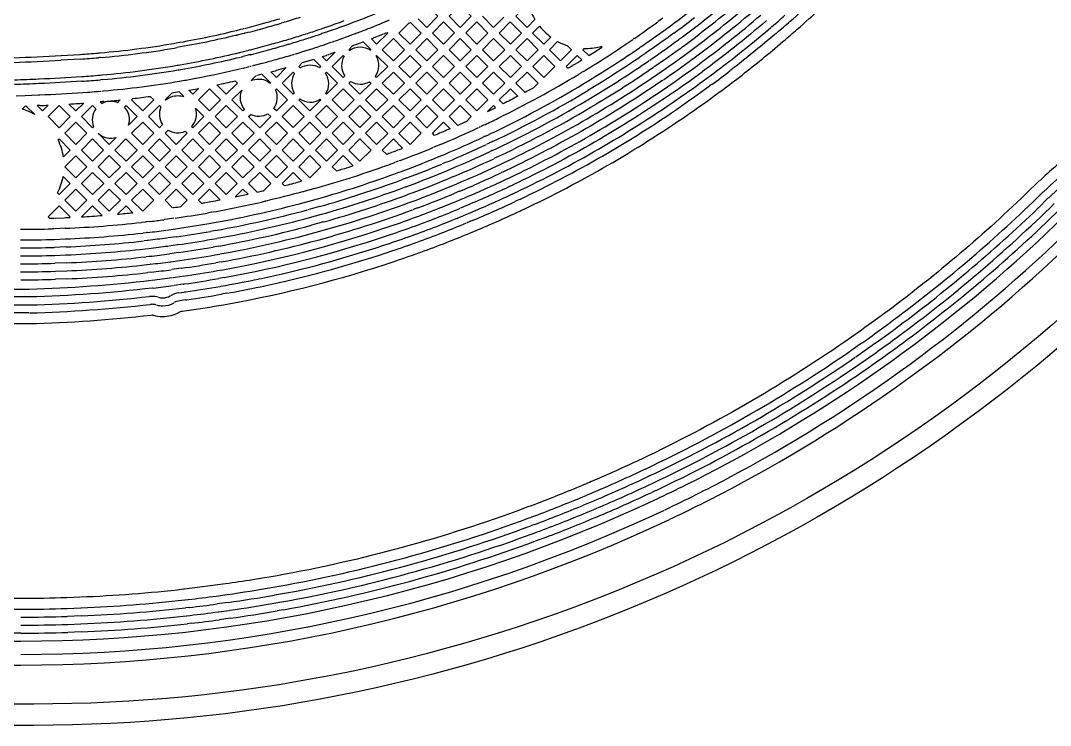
# Model space of a CAD drawing. Extents: x 1548 to 1929, y -174 to 95.
# Drawn here: x 1756.07 to 1765.92, y 36.25 to 42.99 of the extents above; entities that cross this region are included whole.
import ezdxf

# ---------------------------------------------------------------- set-up
doc = ezdxf.new("R2010")
doc.units = 0
doc.layers.add('gbr-dxf_layer0', color=7, linetype='Continuous')
doc.layers.add('gbr-outline-dxf_layer1', color=2, linetype='Continuous')

msp = doc.modelspace()

# ---------------------------------------------------------------- linework, layer by layer
at = {"layer": 'gbr-dxf_layer0'}
for p, q in [((1759.5337, 42.9668), (1759.5785, 42.9857)), ((1759.5805, 42.9866), (1759.6001, 42.9947)), ((1762.2146, 43.0113), (1762.1696, 42.9785)), ((1758.1353, 42.8943), (1758.1771, 42.905)), ((1758.1874, 42.8612), (1758.1456, 42.8505)), ((1758.1781, 42.9053), (1758.1985, 42.9104)), ((1758.9385, 42.9063), (1758.9917, 42.9253)), ((1759.2217, 42.8448), (1759.3015, 42.8749)), ((1758.9888, 42.7619), (1759.0424, 42.781)), ((1759.1363, 42.814), (1759.2033, 42.8381)), ((1759.204, 42.8383), (1759.2117, 42.8412)), ((1759.2133, 42.8418), (1759.2213, 42.8446)), ((1759.3392, 42.7805), (1759.2564, 42.7493)), ((1761.9337, 42.8125), (1761.9325, 42.8115)), ((1756.4615, 42.6539), (1756.639, 42.665)), ((1756.8141, 42.6784), (1756.8221, 42.6791)), ((1756.8237, 42.6792), (1756.8298, 42.6798)), ((1758.1892, 42.6894), (1758.2295, 42.6996)), ((1758.2303, 42.6998), (1758.2454, 42.7036)), ((1758.706, 42.6718), (1758.7144, 42.6744)), ((1758.7163, 42.675), (1758.791, 42.6981)), ((1758.792, 42.6984), (1758.8437, 42.7146)), ((1759.0753, 42.6848), (1759.0217, 42.6657)), ((1756.6435, 42.6202), (1756.4606, 42.6088)), ((1756.8244, 42.6341), (1756.8167, 42.6335)), ((1756.8363, 42.6353), (1756.8269, 42.6343)), ((1758.2396, 42.6557), (1758.1994, 42.6455)), ((1758.8727, 42.6172), (1758.8211, 42.6011)), ((1761.3547, 42.561), (1761.3789, 42.5752)), ((1761.3798, 42.5758), (1761.4007, 42.5884)), ((1756.8338, 42.4673), (1756.8494, 42.4688)), ((1758.2283, 42.5414), (1758.2589, 42.5491)), ((1758.2722, 42.5526), (1758.2778, 42.5538)), ((1758.3277, 42.4614), (1758.3232, 42.4602)), ((1761.429, 42.4868), (1761.4071, 42.474)), ((1761.454, 42.5019), (1761.4309, 42.4879)), ((1756.8553, 42.4242), (1756.8365, 42.4224)), ((1758.3219, 42.4599), (1758.2764, 42.4143)), ((1761.46, 42.3864), (1761.507, 42.4149)), ((1756.0287, 42.2693), (1756.1136, 42.2726)), ((1756.115, 42.2726), (1756.2412, 42.2778)), ((1756.6671, 42.301), (1756.7098, 42.3037)), ((1756.8021, 42.3113), (1756.8402, 42.3146)), ((1756.8483, 42.3152), (1756.8615, 42.3163)), ((1757.7734, 42.3389), (1757.7642, 42.3372)), ((1758.0925, 42.2304), (1758.1867, 42.3246)), ((1761.5458, 42.3493), (1761.4988, 42.3208)), ((1761.5388, 42.2558), (1761.5852, 42.2839)), ((1756.1148, 42.1709), (1756.0871, 42.1432)), ((1756.2479, 42.1763), (1756.2292, 42.1756)), ((1756.254, 42.1764), (1756.2486, 42.1764)), ((1756.8475, 42.2133), (1756.8321, 42.2119)), ((1756.8687, 42.215), (1756.8555, 42.2139)), ((1761.6257, 42.2194), (1761.5775, 42.1902)), ((1760.4921, 41.9846), (1760.4773, 41.9774)), ((1760.5066, 41.9915), (1760.4926, 41.9848)), ((1760.5176, 41.8836), (1760.5539, 41.9009)), ((1760.045, 41.7864), (1760.0234, 41.7775)), ((1760.0579, 41.7917), (1760.0457, 41.7867)), ((1760.0853, 41.803), (1760.0594, 41.7923)), ((1760.5857, 41.8317), (1760.5517, 41.8155)), ((1759.6232, 41.7301), (1759.6441, 41.7373)), ((1759.6461, 41.7382), (1759.6521, 41.7406)), ((1759.6547, 41.7416), (1759.6663, 41.7457)), ((1760.0743, 41.6882), (1760.1249, 41.7091)), ((1760.582, 41.7455), (1760.6192, 41.7628)), ((1760.6505, 41.6934), (1760.6133, 41.676)), ((1759.7018, 41.6505), (1759.6902, 41.6464)), ((1760.153, 41.6383), (1760.1025, 41.6174)), ((1760.646, 41.6072), (1760.6839, 41.6245)), ((1759.6923, 41.5385), (1759.7143, 41.5463)), ((1759.7147, 41.5464), (1759.7367, 41.5546)), ((1759.7648, 41.4837), (1759.7402, 41.4746)), ((1760.1329, 41.5472), (1760.1837, 41.5684)), ((1760.212, 41.4976), (1760.1612, 41.4764)), ((1760.7147, 41.5548), (1760.6768, 41.5374)), ((1758.7427, 41.4497), (1758.7547, 41.4529)), ((1758.8821, 41.3824), (1758.7838, 41.3555)), ((1759.7386, 41.474), (1759.7165, 41.4663)), ((1759.7445, 41.3952), (1759.7637, 41.4021)), ((1759.7654, 41.4027), (1759.7916, 41.4121)), ((1760.1915, 41.4062), (1760.2429, 41.4276)), ((1760.7791, 41.4163), (1760.7432, 41.4)), ((1758.3846, 41.3598), (1758.3935, 41.3618)), ((1758.7955, 41.253), (1758.91, 41.2843)), ((1759.7912, 41.331), (1759.7693, 41.3231)), ((1759.8163, 41.34), (1759.7929, 41.3316)), ((1760.2713, 41.3569), (1760.2199, 41.3355)), ((1760.2501, 41.2652), (1760.3021, 41.2869)), ((1760.7808, 41.3331), (1760.8103, 41.3465)), ((1757.4531, 41.2714), (1757.5253, 41.1992)), ((1757.5299, 41.1999), (1757.5327, 41.2003)), ((1757.8385, 41.2484), (1757.8772, 41.2555)), ((1757.8778, 41.2557), (1757.8876, 41.2576)), ((1758.4171, 41.2629), (1758.4082, 41.2609)), ((1758.929, 41.2104), (1758.8174, 41.18)), ((1759.7971, 41.2519), (1759.8154, 41.2585)), ((1759.8171, 41.2592), (1759.8443, 41.2691)), ((1759.843, 41.1875), (1759.8219, 41.1798)), ((1759.8693, 41.1971), (1759.8448, 41.1882)), ((1760.3305, 41.2163), (1760.2786, 41.1945)), ((1756.377, 41.0997), (1756.3839, 41.0998)), ((1756.3854, 41.0999), (1756.3912, 41.1001)), ((1757.5164, 41.0953), (1757.453, 41.0863)), ((1757.5377, 41.0983), (1757.5214, 41.096)), ((1757.5447, 41.0993), (1757.5423, 41.099)), ((1757.8969, 41.1559), (1757.8582, 41.1488)), ((1757.9067, 41.1578), (1757.8991, 41.1563)), ((1758.8364, 41.106), (1758.9511, 41.1374)), ((1760.3079, 41.1239), (1760.3612, 41.1462)), ((1756.3877, 40.9983), (1756.3765, 40.998)), ((1756.3963, 40.9986), (1756.3904, 40.9984)), ((1756.4961, 41.0026), (1756.4018, 40.9988)), ((1757.2618, 41.0626), (1757.231, 41.0588)), ((1757.3093, 41.068), (1757.2787, 41.0644)), ((1757.4657, 40.9853), (1757.5523, 40.9974)), ((1757.8755, 41.0482), (1757.9225, 41.0568)), ((1758.9701, 41.0636), (1758.8554, 41.0322)), ((1760.3898, 41.0756), (1760.3389, 41.0543)), ((1756.3938, 40.8964), (1756.4981, 40.9006)), ((1757.2438, 40.9578), (1757.2738, 40.9614)), ((1757.2817, 40.8856), (1757.2518, 40.882)), ((1757.5616, 40.9218), (1757.4784, 40.9101)), ((1757.935, 40.9817), (1757.888, 40.973)), ((1757.9022, 40.898), (1757.9477, 40.9063)), ((1756.5034, 40.8245), (1756.3955, 40.8202)), ((1757.2629, 40.8064), (1757.2923, 40.8101)), ((1757.488, 40.8343), (1757.5736, 40.8463)), ((1757.9634, 40.8317), (1757.9146, 40.8228)), ((1756.3991, 40.744), (1756.5042, 40.7482)), ((1757.3002, 40.7342), (1757.2709, 40.7306)), ((1757.5829, 40.7706), (1757.4973, 40.7586)), ((1757.5087, 40.6831), (1757.593, 40.6951)), ((1757.929, 40.748), (1757.977, 40.7567)), ((1756.5095, 40.6721), (1756.4008, 40.6678)), ((1756.4045, 40.5917), (1756.5126, 40.5959)), ((1757.2808, 40.655), (1757.307, 40.6581)), ((1757.6058, 40.6199), (1757.5182, 40.6075)), ((1757.9893, 40.6814), (1757.9413, 40.6728)), ((1757.9557, 40.5979), (1758.0043, 40.6066)), ((1756.5143, 40.5197), (1756.4062, 40.5155)), ((1757.3182, 40.5827), (1757.2885, 40.5792)), ((1757.5297, 40.532), (1757.617, 40.5443)), ((1758.0164, 40.5313), (1757.9679, 40.5226)), ((1750.5935, 40.4222), (1756.1517, 40.4222)), ((1757.6264, 40.4686), (1757.539, 40.4564)), ((1757.5856, 40.3857), (1757.6351, 40.3928)), ((1757.9822, 40.4478), (1758.0312, 40.4564)), ((1756.1503, 40.346), (1750.5921, 40.346)), ((1757.648, 40.3177), (1757.5952, 40.3101)), ((1758.0432, 40.3812), (1757.9942, 40.3725)), ((1750.5935, 40.2698), (1756.1517, 40.2698)), ((1756.1502, 40.1936), (1750.5921, 40.1936)), ((1762.031, 38.6935), (1762.0535, 38.7038)), ((1762.0843, 38.6341), (1762.0618, 38.6238)), ((1762.0792, 38.5474), (1762.1184, 38.5655)), ((1761.4275, 38.4265), (1761.4893, 38.4522)), ((1762.1495, 38.4959), (1762.1102, 38.4778)), ((1762.176, 38.424), (1762.1831, 38.4273)), ((1761.52, 38.3824), (1761.4558, 38.3558)), ((1760.9276, 38.2307), (1760.9601, 38.2422)), ((1761.486, 38.2853), (1761.5479, 38.3112)), ((1761.5788, 38.2415), (1761.5143, 38.2146)), ((1760.9846, 38.1701), (1760.9521, 38.1585)), ((1760.9672, 38.0825), (1761.0129, 38.0991)), ((1761.0379, 38.0271), (1760.9922, 38.0105)), ((1758.4875, 37.5709), (1758.5415, 37.5805)), ((1756.6418, 37.4745), (1756.6408, 37.4748)), ((1757.6463, 37.4497), (1757.6736, 37.4527)), ((1757.9429, 37.4866), (1758.046, 37.5011)), ((1758.5568, 37.5058), (1758.4997, 37.4957)), ((1750.5501, 37.3607), (1756.0724, 37.3607)), ((1756.5155, 37.3679), (1756.6481, 37.373)), ((1757.6841, 37.3772), (1757.6521, 37.3737)), ((1758.0553, 37.4255), (1757.9523, 37.4109)), ((1757.9636, 37.3354), (1758.0675, 37.3497)), ((1758.5138, 37.4206), (1758.5682, 37.4301)), ((1758.5834, 37.3555), (1758.5258, 37.3453)), ((1756.6496, 37.2968), (1756.5207, 37.2918)), ((1757.66, 37.2976), (1757.6909, 37.3011)), ((1758.0766, 37.2741), (1757.9727, 37.2598)), ((1756.5222, 37.2153), (1756.6476, 37.22)), ((1756.6491, 37.1438), (1756.5237, 37.1391)), ((1757.7014, 37.2256), (1757.6671, 37.2218)), ((1756.0724, 37.1316), (1750.4851, 37.1316)), ((1750.4879, 37.0554), (1756.0727, 37.0554))]:
    msp.add_line(p, q, dxfattribs=at)
at = {"layer": 'gbr-dxf_layer0', "linetype": 'Continuous'}
for points in [[(1790.415, 50.9295, -0.006517), (1790.415, 50.9253), (1790.415, 44.3051, -0.014829), (1790.4153, 44.2947, -0.014825), (1790.415, 44.2844), (1790.415, 42.2662, -0.414217), (1789.6184, 41.4697), (1768.5019, 41.4697, 0.196007), (1766.6119, 40.6991, -0.196002), (1756.1971, 36.4532), (1750.6967, 36.4532, -0.196002), (1740.282, 40.6991, 0.196006), (1738.392, 41.4697), (1709.0258, 41.4697)], [(1763.3123, 42.7436), (1763.3638, 42.7873, 0.007181), (1763.3732, 42.7954, 0.003762), (1763.5009, 42.9054, 0.013202), (1763.9358, 43.3095, -0.019188), (1764.2972, 43.6364, -0.017376), (1764.645, 43.9082, -0.028643), (1765.2558, 44.3006, -0.025765), (1765.8415, 44.5922)], [(1759.8757, 43.0047), (1759.9567, 42.9237), (1760.0629, 43.0299), (1760.0204, 43.0724, -0.001278), (1759.9801, 43.0534)], [(1758.7451, 43.019, -0.004564), (1758.5931, 42.972, -0.056189), (1758.5885, 42.97, -0.004968), (1758.5636, 42.9631)], [(1759.4107, 42.9173, 0.002787), (1759.5038, 42.9543, -0.030504), (1759.5094, 42.9568)], [(1759.5152, 42.9592, -0.043858), (1759.5233, 42.9626, 0.002841), (1759.5329, 42.9665)], [(1763.2077, 42.9884, -0.011017), (1763.2014, 42.9832, -0.017723), (1762.5913, 42.499)], [(1758.2187, 42.8685, -0.004125), (1758.2085, 42.8665), (1758.1881, 42.8614)], [(1758.6498, 42.8145, -0.038777), (1758.6531, 42.8156, 0.004231), (1758.7966, 42.8602)], [(1759.006, 42.8826), (1758.9533, 42.8638, -0.060985), (1758.948, 42.8623)], [(1762.3202, 42.8677, -0.007966), (1762.0463, 42.6741, 0.014724), (1762.0411, 42.6701)], [(1763.3065, 42.8724, -0.00794), (1763.2984, 42.8656, -0.012639), (1762.861, 42.5109)], [(1758.1452, 42.8504, -0.003809), (1758.136, 42.8479, -0.068854), (1758.13, 42.8467, -0.016463), (1757.5662, 42.73)], [(1758.8446, 42.7148, 0.004254), (1758.9737, 42.757, -0.032257), (1758.9798, 42.7591, 0.017147), (1758.9882, 42.7617)], [(1758.2666, 42.6621, -0.003404), (1758.2556, 42.6597), (1758.2405, 42.6559)], [(1759.2114, 42.71), (1759.2177, 42.7037, -0.154617), (1759.3201, 42.7362, -0.14904), (1759.4192, 42.7059)], [(1761.6314, 42.7399, -0.066884), (1761.4811, 42.7197, -0.009735), (1761.4592, 42.7201), (1761.4492, 42.7101)], [(1761.4492, 42.7101), (1761.506, 42.6533, 0.003759), (1761.6356, 42.7356)], [(1762.0375, 42.6674, -0.023403), (1762.0347, 42.6653, -0.013802), (1761.5466, 42.3497)], [(1761.9933, 42.7296, -0.022082), (1761.9959, 42.7315, -0.010991), (1762.0024, 42.7364)], [(1762.7422, 42.2939, 0.005043), (1762.923, 42.43, 0.011119), (1763.3123, 42.7436)], [(1758.3046, 42.5604, -0.018186), (1758.308, 42.5613), (1758.3805, 42.5802)], [(1758.7319, 42.5501), (1758.7457, 42.5363, -0.142879), (1758.8413, 42.5642, -0.135679), (1758.9326, 42.539), (1758.9437, 42.5501), (1758.8757, 42.6181)], [(1760.7488, 41.4863, 0.039983), (1762.259, 42.3564, -0.047598), (1762.2646, 42.3609, 0.007911), (1762.5462, 42.5604)], [(1761.2893, 42.5502), (1761.3071, 42.5325, 0.001368), (1761.3536, 42.5603)], [(1761.5863, 42.2846, 0.013845), (1762.0795, 42.6035, -0.005437), (1762.0856, 42.6079)], [(1758.4646, 42.4977, 0.001692), (1758.5229, 42.5138, 0.002762), (1758.6127, 42.5387)], [(1760.6843, 41.6247, 0.039855), (1762.1688, 42.4797, -0.008237), (1762.1742, 42.4837)], [(1789.2468, 42.4321), (1788.909, 42.4321), (1788.909, 42.3867), (1787.7676, 42.3867), (1787.7676, 42.4518, 0.067805), (1787.6596, 42.4689), (1786.833, 42.4692, 0.07443), (1786.7673, 42.4791), (1768.3774, 42.4791, 0.151399), (1766.2781, 41.8283, 0.006103), (1766.2044, 41.7763, 0.033677), (1765.8232, 41.4608)], [(1756.6568, 42.4086, -0.005385), (1756.2502, 42.3859, -0.05969), (1756.2449, 42.3858, -0.003093), (1756.0117, 42.3769)], [(1758.2764, 42.4143, -0.105619), (1758.349, 42.4298, -0.175292), (1758.4627, 42.3887)], [(1762.2147, 42.4189, -0.021145), (1762.2122, 42.417, -0.039884), (1760.7161, 41.5554)], [(1762.6816, 42.376, -0.007682), (1762.4026, 42.1779, -0.018214), (1762.3916, 42.1698)], [(1756.2459, 42.278), (1756.255, 42.278, 0.005405), (1756.6654, 42.301)], [(1757.634, 42.2616), (1757.5894, 42.3063, -0.002036), (1757.5169, 42.2944), (1757.4531, 42.2306)], [(1757.4576, 42.2261, -0.184441), (1757.5761, 42.2713, -0.083203), (1757.634, 42.2616)], [(1758.1867, 42.3246, 0.286125), (1758.2123, 42.1383), (1758.1984, 42.1244), (1758.0925, 42.2304)], [(1760.8277, 42.2649, -0.003858), (1760.6876, 42.1928), (1760.65, 42.2304)], [(1762.309, 42.2986, -0.036943), (1762.3046, 42.2952, -0.040069), (1760.7806, 41.417)], [(1760.8892, 41.1867, 0.040089), (1762.4493, 42.0856, 0.014722), (1762.463, 42.0958, 0.007609), (1762.7419, 42.2937)], [(1756.8321, 42.2119), (1756.8472, 42.1968, -0.129024), (1756.9345, 42.2197, -0.097333), (1757.0017, 42.2065), (1757.025, 42.2298)], [(1757.1044, 41.9897, 0.074792), (1757.1123, 42.0419, 0.188156), (1757.0653, 42.1623)], [(1760.1795, 41.9539, -0.003565), (1760.0457, 41.8966), (1760.031, 41.8905), (1760.0106, 41.9108)], [(1762.8768, 38.519, 0.071775), (1766.2266, 40.966, -0.196004), (1768.3774, 41.8433), (1786.3639, 41.8433, -0.039333), (1786.6141, 41.8233, 0.026073), (1786.8138, 41.7999, 0.028754), (1786.8793, 41.7961)], [(1759.5312, 41.7509), (1759.5711, 41.7109, 0.001295), (1759.6191, 41.7285)], [(1759.0515, 41.5913), (1759.0924, 41.5505, 0.00272), (1759.1979, 41.5837)], [(1759.6846, 41.6442), (1759.683, 41.6435, -0.031751), (1759.6771, 41.6413), (1759.6577, 41.6345)], [(1760.2438, 41.428, 0.009864), (1760.6317, 41.6, -0.017191), (1760.6449, 41.6066)], [(1764.3767, 40.0924, 0.032208), (1765.7537, 41.2521), (1765.8492, 41.3477, -0.092767), (1765.8607, 41.3557, -0.023334), (1766.1105, 41.5766)], [(1760.7044, 41.4656, -0.038013), (1760.7095, 41.4684), (1760.7486, 41.4862)], [(1766.1579, 41.517, 0.024058), (1765.9063, 41.2936, -0.085515), (1765.8956, 41.2863), (1765.8074, 41.1981)], [(1757.5367, 41.2008, 0.001703), (1757.6043, 41.2107), (1757.665, 41.2714), (1757.559, 41.3774), (1757.4531, 41.2714)], [(1758.2522, 41.4315), (1758.3352, 41.3485, 0.001246), (1758.383, 41.3594)], [(1765.8184, 41.4608), (1765.6822, 41.3249, -0.0322), (1764.3157, 40.1738), (1764.3035, 40.1646), (1764.2126, 40.0983, -0.005662), (1763.9558, 39.9175, -0.040494), (1762.0101, 38.7961), (1761.987, 38.7854, -0.007938), (1761.5854, 38.604, -0.002894), (1761.4384, 38.5413), (1761.3876, 38.5202, -0.008961), (1760.9248, 38.3379), (1760.8908, 38.3257, -0.04422), (1758.5255, 37.681), (1758.4686, 37.6711), (1758.3866, 37.6571)], [(1758.572, 41.4313), (1758.5931, 41.4103, 0.003695), (1758.739, 41.4485)], [(1760.741, 41.3987, -0.032739), (1760.7366, 41.3964, -0.010086), (1760.3315, 41.2166)], [(1758.7823, 41.3551), (1758.7731, 41.3526, -0.033476), (1758.7666, 41.3507, -0.008666), (1758.4188, 41.2634)], [(1760.8432, 41.2777), (1760.8125, 41.2638, -0.015123), (1760.8024, 41.2587)], [(1756.492, 41.1042, 0.001243), (1756.5408, 41.1063), (1756.5461, 41.1115), (1756.44, 41.2175), (1756.3342, 41.1117)], [(1757.7728, 41.2714), (1757.8021, 41.2422, 0.000949), (1757.8376, 41.2483)], [(1756.3342, 41.1117), (1756.347, 41.0988, 0.000748), (1756.3739, 41.0997)], [(1756.3975, 41.1004, -0.015864), (1756.4005, 41.1004), (1756.4904, 41.1041)], [(1760.3764, 40.9594), (1760.4303, 40.982, 0.010107), (1760.8455, 41.1664)], [(1757.4744, 40.9093, -0.035931), (1757.469, 40.9087, -0.004248), (1757.292, 40.8865)], [(1757.3282, 40.1737, -0.073026), (1757.3401, 40.172, 0.071172), (1757.4304, 40.1591, 0.125485), (1757.5847, 40.1984, 0.018871), (1757.5938, 40.2035, -0.098204), (1757.6091, 40.2088, 0.019068), (1757.6195, 40.2106), (1757.6617, 40.2167, 0.007885), (1758.0117, 40.2721), (1758.0627, 40.281, 0.036587), (1759.6548, 40.6894, 0.012244), (1760.1458, 40.8667, 0.005531), (1760.3762, 40.9594)], [(1747.1951, 40.6239, 0.01338), (1747.7745, 40.4585, 0.008369), (1748.1407, 40.3704, 0.056686), (1750.59, 40.0917), (1756.1509, 40.0917)], [(1757.6222, 40.545, -0.0222), (1757.6254, 40.5456, 0.007644), (1757.9547, 40.5977)], [(1757.3381, 40.4313, -0.009048), (1757.3316, 40.4307, -0.022811), (1756.1526, 40.346)], [(1756.1511, 40.0915, 0.022125), (1757.3172, 40.1728, 0.012255), (1757.3238, 40.1735)], [(1756.6375, 37.4745), (1756.5121, 37.4697, -0.007922), (1756.0724, 37.4626), (1750.428, 37.4631, -0.009517), (1750.0193, 37.4732), (1749.9235, 37.4776, -0.015429), (1749.2629, 37.5324), (1749.2469, 37.5342, -0.002901), (1749.124, 37.5492), (1749.0437, 37.5599, -0.00713), (1748.7409, 37.6051), (1748.4034, 37.6609, -0.008774), (1747.9195, 37.7506, -0.006695), (1747.5568, 37.8301, -0.058884), (1744.4951, 38.9325)], [(1745.0338, 37.9841), (1745.0478, 37.9782, 0.049612), (1747.7925, 37.1276, 0.009441), (1748.3368, 37.027), (1748.6371, 36.9775, 0.040793), (1750.4852, 36.8263), (1756.0727, 36.8263, 0.110715), (1762.2728, 38.2165), (1762.2794, 38.2195)], [(1758.3866, 37.6569), (1758.289, 37.6409, -0.004699), (1758.0315, 37.602), (1757.6388, 37.5512)], [(1757.637, 37.5512, 0.011989), (1757.6305, 37.5507, -0.017836), (1756.6431, 37.4748)]]:
    msp.add_lwpolyline(points, format="xyb", dxfattribs=at)
for points in [[(1760.1706, 43.0299), (1760.2765, 43.1358), (1760.3825, 43.0298), (1760.2766, 42.924)], [(1760.0106, 42.8699), (1760.1167, 42.976), (1760.2227, 42.8701), (1760.1165, 42.7639)], [(1760.3305, 42.8701), (1760.4364, 42.976), (1760.5424, 42.8699), (1760.4365, 42.764)], [(1760.6502, 42.8699), (1760.756, 42.9758), (1760.862, 42.8698), (1760.7561, 42.764)], [(1759.5311, 42.71), (1759.6371, 42.816), (1759.7431, 42.7101), (1759.6371, 42.6041)], [(1759.8508, 42.7101), (1759.9567, 42.816), (1760.0626, 42.71), (1759.9568, 42.6042)], [(1760.1704, 42.71), (1760.2766, 42.8162), (1760.3826, 42.7101), (1760.2765, 42.6039)], [(1760.4904, 42.7101), (1760.5963, 42.816), (1760.7022, 42.7101), (1760.5963, 42.6042)], [(1760.81, 42.7101), (1760.9158, 42.816), (1761.0218, 42.71), (1760.916, 42.6041)], [(1759.6909, 42.5502), (1759.7969, 42.6562), (1759.9029, 42.5503), (1759.7969, 42.4443)], [(1760.0106, 42.5503), (1760.1165, 42.6561), (1760.2226, 42.5501), (1760.1167, 42.4442)], [(1760.3303, 42.5501), (1760.4365, 42.6562), (1760.5424, 42.5503), (1760.4362, 42.4442)], [(1760.6501, 42.5503), (1760.7561, 42.6562), (1760.8621, 42.5502), (1760.7561, 42.4443)], [(1760.9698, 42.5502), (1761.0757, 42.6561), (1761.1816, 42.5502), (1761.0757, 42.4444)], [(1759.5311, 42.3904), (1759.6371, 42.4964), (1759.743, 42.3904), (1759.637, 42.2844)], [(1759.8508, 42.3904), (1759.9568, 42.4964), (1760.0628, 42.3903), (1759.9569, 42.2843)], [(1760.1706, 42.3903), (1760.2765, 42.4962), (1760.3824, 42.3903), (1760.2765, 42.2844)], [(1760.4901, 42.3903), (1760.5963, 42.4964), (1760.7022, 42.3904), (1760.5961, 42.2843)], [(1757.7728, 42.2306), (1757.8787, 42.3364), (1757.9847, 42.2304), (1757.8789, 42.1245)], [(1759.0515, 42.2305), (1759.1574, 42.3364), (1759.2633, 42.2304), (1759.1575, 42.1245)], [(1759.3711, 42.2304), (1759.4772, 42.3365), (1759.5831, 42.2306), (1759.477, 42.1245)], [(1759.6909, 42.2306), (1759.7969, 42.3365), (1759.903, 42.2305), (1759.797, 42.1245)], [(1760.0107, 42.2305), (1760.1167, 42.3364), (1760.2226, 42.2305), (1760.1166, 42.1246)], [(1760.3304, 42.2305), (1760.4362, 42.3364), (1760.5422, 42.2304), (1760.4364, 42.1245)], [(1756.3341, 42.0707), (1756.4401, 42.1767), (1756.5461, 42.0707), (1756.4401, 41.9647)], [(1757.9327, 42.0707), (1758.0386, 42.1765), (1758.1446, 42.0706), (1758.0387, 41.9647)], [(1758.5721, 42.0707), (1758.678, 42.1766), (1758.7838, 42.0707), (1758.678, 41.9649)], [(1758.8916, 42.0707), (1758.9976, 42.1767), (1759.1036, 42.0707), (1758.9976, 41.9647)], [(1759.2114, 42.0707), (1759.3172, 42.1765), (1759.4231, 42.0706), (1759.3173, 41.9648)], [(1759.5309, 42.0706), (1759.637, 42.1767), (1759.7431, 42.0706), (1759.637, 41.9645)], [(1759.8509, 42.0706), (1759.9569, 42.1766), (1760.0627, 42.0707), (1759.9568, 41.9647)], [(1756.494, 41.9108), (1756.6, 42.0168), (1756.706, 41.9108), (1756.6, 41.8048)], [(1757.1333, 41.9108), (1757.2393, 42.0168), (1757.3453, 41.9108), (1757.2393, 41.8048)], [(1757.7729, 41.9108), (1757.8789, 42.0168), (1757.9848, 41.9108), (1757.8788, 41.8049)], [(1758.0926, 41.9108), (1758.1984, 42.0167), (1758.3044, 41.9108), (1758.1985, 41.8049)], [(1758.4121, 41.9107), (1758.5182, 42.0168), (1758.6241, 41.911), (1758.518, 41.8049)], [(1758.7318, 41.911), (1758.8377, 42.0168), (1758.9437, 41.9108), (1758.8379, 41.8049)], [(1759.0515, 41.9108), (1759.1575, 42.0168), (1759.2634, 41.9109), (1759.1574, 41.8049)], [(1759.3712, 41.9109), (1759.477, 42.0167), (1759.5831, 41.9106), (1759.4773, 41.8048)], [(1759.6909, 41.9106), (1759.797, 42.0167), (1759.9029, 41.9108), (1759.7968, 41.8047)], [(1756.6539, 41.7509), (1756.7599, 41.8569), (1756.8657, 41.751), (1756.7598, 41.645)], [(1756.9735, 41.751), (1757.0794, 41.8569), (1757.1854, 41.7509), (1757.0795, 41.645)], [(1757.2932, 41.7509), (1757.3992, 41.8569), (1757.5052, 41.7509), (1757.3992, 41.6449)], [(1757.613, 41.7509), (1757.719, 41.8569), (1757.8249, 41.751), (1757.7189, 41.645)], [(1757.9327, 41.751), (1758.0387, 41.857), (1758.1446, 41.751), (1758.0386, 41.645)], [(1758.2524, 41.751), (1758.3583, 41.8569), (1758.4641, 41.751), (1758.3582, 41.6452)], [(1758.5718, 41.751), (1758.678, 41.8571), (1758.784, 41.7511), (1758.6779, 41.645)], [(1758.8918, 41.7511), (1758.9976, 41.8569), (1759.1035, 41.751), (1758.9977, 41.6452)], [(1759.2113, 41.751), (1759.3173, 41.857), (1759.4234, 41.7509), (1759.3174, 41.6449)], [(1756.4941, 41.5911), (1756.6, 41.697), (1756.7059, 41.5911), (1756.6, 41.4852)], [(1756.8136, 41.5911), (1756.9196, 41.6971), (1757.0256, 41.5911), (1756.9196, 41.4851)], [(1757.1334, 41.5911), (1757.2393, 41.697), (1757.3453, 41.591), (1757.2394, 41.4851)], [(1757.4531, 41.591), (1757.5591, 41.697), (1757.665, 41.5911), (1757.559, 41.4851)], [(1757.7728, 41.5911), (1757.8788, 41.6971), (1757.9848, 41.5911), (1757.8788, 41.4852)], [(1758.0925, 41.5911), (1758.1985, 41.6971), (1758.3043, 41.5913), (1758.1983, 41.4853)], [(1758.4121, 41.5913), (1758.518, 41.6972), (1758.624, 41.5911), (1758.5182, 41.4852)], [(1758.7318, 41.5911), (1758.8379, 41.6972), (1758.9438, 41.5913), (1758.8377, 41.4852)], [(1756.6539, 41.4314), (1756.7598, 41.5373), (1756.8658, 41.4312), (1756.7599, 41.3254)], [(1756.9735, 41.4312), (1757.0795, 41.5372), (1757.1855, 41.4312), (1757.0795, 41.3252)], [(1757.2933, 41.4312), (1757.3992, 41.5372), (1757.5051, 41.4313), (1757.3992, 41.3253)], [(1757.6129, 41.4313), (1757.7189, 41.5372), (1757.8249, 41.4313), (1757.7189, 41.3253)], [(1757.9327, 41.4313), (1758.0386, 41.5373), (1758.1444, 41.4315), (1758.0384, 41.3255)], [(1756.4939, 41.2714), (1756.6, 41.3775), (1756.706, 41.2715), (1756.5999, 41.1654)], [(1756.8138, 41.2715), (1756.9196, 41.3774), (1757.0257, 41.2714), (1756.9198, 41.1655)], [(1757.1334, 41.2714), (1757.2394, 41.3773), (1757.3453, 41.2714), (1757.2393, 41.1655)]]:
    msp.add_lwpolyline(points, close=True, dxfattribs=at)
for points in [[(1760.8099, 43.0296), (1760.9159, 43.1356), (1760.9404, 43.1112, 0.054225), (1760.9912, 42.9991), (1760.9158, 42.9237)], [(1759.691, 42.8699), (1759.7853, 42.9642, 0.000621), (1759.8014, 42.9713), (1759.9028, 42.8699), (1759.7969, 42.764)], [(1760.9697, 42.8698), (1761.0351, 42.9352, 0.066139), (1761.1429, 42.8311), (1761.0757, 42.7639)], [(1761.1296, 42.71), (1761.2087, 42.7891, 0.045426), (1761.3034, 42.7481), (1761.3414, 42.7101), (1761.2355, 42.6041)], [(1759.0514, 42.5501), (1759.1575, 42.6562), (1759.1662, 42.6475, 0.286599), (1759.1725, 42.4592), (1759.1574, 42.4441)], [(1759.4654, 42.456, 0.298571), (1759.4719, 42.6509), (1759.4773, 42.6562), (1759.5832, 42.5502), (1759.4772, 42.4443)], [(1758.5721, 42.3902), (1758.6781, 42.4962), (1758.6917, 42.4826, 0.285031), (1758.6887, 42.2951), (1758.678, 42.2843)], [(1758.9881, 42.4867), (1758.9976, 42.4962), (1759.1035, 42.3903), (1758.9976, 42.2844), (1758.9912, 42.2908, 0.142876), (1759.0191, 42.3864, 0.150996)], [(1760.81, 42.3904), (1760.916, 42.4964), (1761.0218, 42.3905), (1760.9747, 42.3434, -0.002148), (1760.8982, 42.3021)], [(1757.9491, 42.3738, 0.004872), (1758.1231, 42.412), (1758.1447, 42.3904), (1758.0386, 42.2843)], [(1759.2113, 42.3903), (1759.2275, 42.4065, 0.274688), (1759.4092, 42.4045), (1759.4233, 42.3904), (1759.3172, 42.2843)], [(1757.1334, 42.2305), (1757.1462, 42.2433, 0.004564), (1757.3117, 42.2642), (1757.3453, 42.2306), (1757.2393, 42.1246)], [(1758.4939, 42.1489, 0.271327), (1758.5098, 42.328), (1758.5182, 42.3364), (1758.6241, 42.2305), (1758.5182, 42.1246)], [(1756.6538, 42.0707), (1756.7597, 42.1765), (1756.7903, 42.146, 0.258833), (1756.7699, 41.9747), (1756.7599, 41.9647)], [(1757.2932, 42.0707), (1757.3992, 42.1767), (1757.4126, 42.1633, 0.254473), (1757.4287, 41.9941), (1757.3992, 41.9647)], [(1758.7318, 42.2305), (1758.741, 42.2396, 0.301336), (1758.9374, 42.2369), (1758.9437, 42.2305), (1758.8377, 42.1246)], [(1760.1705, 42.0707), (1760.2765, 42.1767), (1760.3825, 42.0707), (1760.3352, 42.0234, -0.002193), (1760.2543, 41.9869)], [(1758.2523, 42.0706), (1758.273, 42.0913, 0.245099), (1758.4373, 42.0977), (1758.4643, 42.0707), (1758.3582, 41.9646)], [(1757.4531, 41.9108), (1757.4838, 41.9415, 0.241848), (1757.6459, 41.93), (1757.6651, 41.9108), (1757.5591, 41.8048)]]:
    msp.add_lwpolyline(points, format="xyb", close=True, dxfattribs=at)
for points in [[(1760.6952, 43.0227), (1760.5963, 42.9238), (1760.4902, 43.0298)], [(1759.4268, 42.8144), (1759.4773, 42.7639), (1759.5833, 42.8699), (1759.5779, 42.8752)], [(1759.4234, 42.7101), (1759.3491, 42.7843), (1759.3413, 42.7814)], [(1758.9571, 42.6444), (1758.9976, 42.6039), (1759.0801, 42.6865)], [(1759.2545, 42.7486), (1759.2475, 42.7461), (1759.2114, 42.71)], [(1758.8197, 42.6006), (1758.7658, 42.584), (1758.7319, 42.5501)], [(1761.4394, 42.6121), (1761.3953, 42.6562), (1761.2893, 42.5502)], [(1758.4643, 42.3902), (1758.3795, 42.475), (1758.333, 42.4629)], [(1758.6127, 42.5387), (1758.5182, 42.4441), (1758.4646, 42.4977)], [(1757.6813, 42.3221), (1757.719, 42.2844), (1757.7734, 42.3389)], [(1760.65, 42.2304), (1760.7561, 42.3365), (1760.8277, 42.2649)], [(1756.207, 42.09), (1756.1257, 42.1713), (1756.1176, 42.171)], [(1756.2292, 42.1756), (1756.2802, 42.1246), (1756.3357, 42.1801)], [(1756.5337, 42.1908), (1756.6, 42.1245), (1756.6752, 42.1997)], [(1757.0653, 42.1623), (1757.0796, 42.1766), (1757.1854, 42.0707), (1757.1044, 41.9897)], [(1760.6157, 42.1569), (1760.5961, 42.1765), (1760.539, 42.1194)], [(1757.7442, 42.1515), (1757.825, 42.0707), (1757.719, 41.9647), (1757.7086, 41.975)], [(1760.0106, 41.9108), (1760.1166, 42.0168), (1760.1795, 41.9539)], [(1756.9867, 41.872), (1756.9196, 41.8049), (1756.8139, 41.9109)], [(1756.4304, 41.8472), (1756.4401, 41.8569), (1756.5461, 41.7509), (1756.4805, 41.6853)], [(1759.7255, 41.7682), (1759.637, 41.8567), (1759.5312, 41.7509)], [(1759.2531, 41.6014), (1759.1574, 41.6971), (1759.0515, 41.5913)], [(1756.478, 41.4994), (1756.5461, 41.4314), (1756.44, 41.3253), (1756.4246, 41.3407)], [(1758.3951, 41.3622), (1758.4643, 41.4313), (1758.3582, 41.5374), (1758.2522, 41.4315)], [(1758.7606, 41.4545), (1758.6779, 41.5372), (1758.572, 41.4313)], [(1757.9812, 41.275), (1757.8788, 41.3774), (1757.7728, 41.2714)], [(1758.1237, 41.303), (1758.1983, 41.3776), (1758.247, 41.3289)], [(1756.6544, 41.1121), (1756.7599, 41.2176), (1756.8522, 41.1253)], [(1756.9997, 41.1376), (1757.0795, 41.2175), (1757.1452, 41.1518)], [(1760.8458, 41.1664), (1760.8577, 41.1725), (1760.8852, 41.1849)]]:
    msp.add_lwpolyline(points, dxfattribs=at)
at = {"layer": 'gbr-dxf_layer0'}
for centre, radius, start, end in [((1756.0664, 51.3445), 11.1448, 311.38375, 314.40329), ((1756.0708, 51.3484), 10.6108, 306.38561, 310.48654), ((1756.0708, 51.3484), 10.687, 306.39088, 310.48409), ((1756.0686, 51.3466), 10.7632, 306.40255, 310.50212), ((1756.0831, 51.3523), 8.9599, 290.24309, 292.17847), ((1756.0666, 51.3453), 10.4583, 306.41575, 307.76983), ((1756.0686, 51.3465), 10.8394, 306.39999, 310.49944), ((1756.0477, 51.3425), 8.7027, 284.42412, 285.67731), ((1756.2931, 50.7326), 8.0495, 285.17643, 286.29366), ((1756.2933, 50.7326), 8.0945, 285.16834, 286.2861), ((1756.0829, 51.3524), 8.915, 289.04997, 290.12297), ((1758.5082, 44.7357), 1.8679, 290.12344, 290.67151), ((1756.0992, 51.3692), 10.3563, 304.37514, 305.87649), ((1756.0666, 51.3453), 10.5345, 306.42115, 307.7659), ((1756.0668, 51.3452), 10.9158, 306.41396, 310.47589), ((1756.087, 51.3623), 11.0683, 310.37928, 311.23612), ((1756.0868, 51.3622), 11.1445, 310.37831, 311.24046), ((1756.0748, 51.3495), 8.7026, 279.8229, 283.60537), ((1757.9636, 43.498), 0.6275, 284.94412, 285.74628), ((1758.0816, 43.5268), 0.6274, 280.9375, 281.63054), ((1756.0475, 51.3425), 8.7477, 284.41937, 285.67262), ((1756.4166, 50.3529), 7.8616, 287.62825, 288.67686), ((1756.4164, 50.3528), 7.9066, 287.62348, 288.66416), ((1756.083, 51.3525), 8.96, 289.04384, 290.11706), ((1758.5083, 44.7358), 1.9129, 290.09302, 290.64271), ((1756.0758, 51.3496), 9.0678, 290.85051, 291.56955), ((1756.1094, 51.3628), 9.1694, 291.34239, 291.99594), ((1759.2122, 43.6783), 0.8819, 292.50137, 293.11439), ((1759.1552, 43.8841), 1.0938, 291.69336, 292.31099), ((1756.1026, 51.3716), 10.4583, 304.35062, 306.16632), ((1756.0631, 51.3423), 11.0685, 307.59014, 310.48515), ((1763.082, 43.1318), 0.2669, 309.1519, 310.95663), ((1756.078, 51.3499), 8.7024, 274.97022, 279.62115), ((1757.2075, 44.7059), 1.9632, 279.55536, 280.29406), ((1756.0471, 51.3422), 8.9144, 284.43362, 285.67561), ((1756.2942, 50.7328), 8.2613, 285.17556, 286.27144), ((1756.2944, 50.7329), 8.3063, 285.16761, 286.26388), ((1758.2186, 44.2395), 1.4892, 285.24452, 286.71917), ((1758.2186, 44.2395), 1.5342, 285.20783, 286.78017), ((1756.0806, 51.3518), 8.9604, 286.77227, 287.73079), ((1756.0849, 51.3531), 9.068, 289.08514, 289.65104), ((1756.0758, 51.3496), 9.1694, 291.43508, 291.56181), ((1756.0727, 51.3501), 10.3561, 301.31316, 304.43588), ((1762.1146, 42.582), 0.2927, 125.85643, 126.94924), ((1756.0953, 51.3664), 10.6108, 304.39969, 306.21555), ((1756.0632, 51.3486), 8.7026, 273.8045, 274.94205), ((1756.078, 51.3499), 8.7475, 274.98123, 279.61446), ((1757.2074, 44.7059), 2.0082, 279.53221, 280.27097), ((1756.0762, 51.3498), 8.9146, 279.81816, 283.55193), ((1757.9673, 43.499), 0.8394, 283.82822, 285.24118), ((1758.0797, 43.5266), 0.8395, 281.52226, 282.09508), ((1758.1072, 43.3153), 0.6274, 283.77622, 284.86277), ((1758.1069, 43.3152), 0.6724, 283.92738, 284.80573), ((1756.0471, 51.3422), 8.9594, 284.42779, 285.66991), ((1758.2113, 44.2376), 1.6423, 285.574, 286.1249), ((1758.2143, 44.2383), 1.6421, 286.11877, 286.93476), ((1758.6566, 42.7928), 0.1304, 288.10554, 290.32467), ((1756.4185, 50.3533), 8.1161, 288.22677, 288.58406), ((1758.946, 42.8851), 0.232, 285.74543, 288.51082), ((1756.0737, 51.3509), 10.4581, 301.30443, 304.4545), ((1756.0954, 51.3665), 10.687, 304.40212, 306.22085), ((1756.0921, 51.3641), 10.7635, 304.41793, 306.24455), ((1755.3999, 61.2959), 18.672, 271.85065, 273.24844), ((1755.4001, 61.296), 18.717, 271.84681, 273.23657), ((1756.0634, 51.3486), 8.7476, 273.81451, 274.93432), ((1756.0781, 51.3499), 8.9144, 274.97593, 279.61836), ((1757.2112, 44.7065), 2.1751, 279.45707, 280.1703), ((1756.0762, 51.3498), 8.9596, 279.81171, 283.54563), ((1757.9673, 43.4989), 0.8844, 283.92647, 285.18013), ((1758.3087, 42.5091), 0.0508, 99.28678, 108.26122), ((1756.0536, 51.344), 9.0674, 284.8828, 285.62893), ((1756.2953, 50.7333), 8.4144, 285.17661, 286.25282), ((1756.0729, 51.3502), 10.2545, 301.30708, 301.55662), ((1756.0921, 51.3641), 10.8397, 304.42426, 306.24066), ((1756.0706, 51.348), 11.0684, 306.38545, 307.53829), ((1756.0547, 51.3478), 8.9144, 273.86672, 274.99857), ((1756.0781, 51.3499), 8.9594, 274.98681, 279.61223), ((1757.2115, 44.7065), 2.2201, 279.42289, 280.1377), ((1756.074, 51.3493), 9.0676, 280.63161, 283.52234), ((1758.1749, 42.6623), 0.1304, 280.62437, 283.33479), ((1757.9596, 43.4969), 0.9923, 284.34976, 285.30859), ((1758.2779, 42.5018), 0.0508, 101.18928, 106.38531), ((1758.295, 42.5058), 0.0508, 101.91867, 104.93093), ((1758.3003, 42.5071), 0.0508, 99.73997, 103.38424), ((1756.07, 51.3486), 10.3559, 296.18272, 301.01978), ((1756.0735, 51.3507), 10.6868, 301.30921, 304.47266), ((1762.297, 42.3059), 0.2924, 124.89223, 126.28611), ((1756.0952, 51.3663), 10.9922, 304.43075, 306.22209), ((1756.0706, 51.348), 11.1446, 306.39056, 307.53528), ((1755.3987, 61.2957), 18.8838, 271.85885, 272.57278), ((1755.3968, 61.2955), 18.8838, 272.58788, 273.82007), ((1756.0547, 51.3478), 8.9594, 273.86064, 274.98955), ((1756.0777, 51.3498), 9.0674, 274.98341, 279.61886), ((1757.2118, 44.7067), 2.3282, 279.45613, 280.14154), ((1756.0778, 51.3501), 9.0677, 279.81434, 280.59833), ((1756.0738, 51.3506), 10.458, 295.37115, 300.99643), ((1756.0919, 51.364), 11.0687, 304.4855, 306.2424), ((1756.0188, 51.3447), 9.0673, 274.37635, 274.93952), ((1756.0776, 51.35), 9.1693, 280.07296, 280.59028), ((1756.0738, 51.3506), 10.5342, 295.36598, 300.99209), ((1755.3962, 61.2954), 19.1384, 272.58036, 272.8137), ((1755.3964, 61.2954), 19.1384, 273.40661, 273.81742), ((1756.834, 42.4448), 0.232, 273.3505, 275.00371), ((1756.0777, 51.3498), 9.1691, 274.99925, 275.93019), ((1756.0714, 51.3496), 10.6107, 295.38268, 301.01145), ((1756.0714, 51.3496), 10.6869, 295.37727, 301.00712), ((1756.0721, 51.3498), 11.0687, 295.36757, 304.54394), ((1756.0722, 51.3498), 11.1449, 295.36273, 304.54028), ((1762.2839, 42.3274), 0.1147, 304.64895, 308.94424), ((1755.9177, 41.5998), 0.5692, 59.45813, 72.69294), ((1757.5761, 42.0935), 0.1778, 318.20474, 19.01744), ((1756.0771, 51.3523), 10.2545, 295.79278, 296.12612), ((1756.0699, 51.3486), 10.2543, 296.17704, 296.31504), ((1760.7312, 41.4084), 0.6229, 114.73764, 116.43821), ((1756.0772, 51.3523), 10.3561, 295.35006, 296.13119), ((1756.9342, 42.042), 0.178, 227.45126, 287.15631), ((1756.0779, 51.3527), 10.3564, 292.77234, 294.9774), ((1756.0759, 51.3518), 10.4583, 292.78197, 295.01186), ((1760.7287, 41.4072), 0.5211, 113.96995, 116.29988), ((1755.9177, 41.5998), 0.5692, 8.64115, 25.76439), ((1756.0586, 51.3443), 10.3557, 290.6089, 292.5007), ((1756.0759, 51.3518), 10.5345, 292.77625, 295.00657), ((1760.7286, 41.4072), 0.4449, 113.77851, 116.40707), ((1756.0587, 51.3443), 10.2541, 290.60118, 290.95272), ((1756.0578, 51.344), 10.4578, 290.6053, 292.57975), ((1756.0757, 51.3516), 10.6107, 292.78258, 295.0187), ((1760.7311, 41.4086), 0.3684, 113.9203, 117.09333), ((1760.7311, 41.4086), 0.2922, 114.08308, 116.80005), ((1756.0769, 51.3514), 10.2542, 287.73235, 288.04382), ((1756.0766, 51.3513), 10.3559, 287.72123, 289.5425), ((1756.0643, 51.347), 10.356, 289.62156, 290.28973), ((1756.0579, 51.344), 10.534, 290.6142, 292.57365), ((1756.0756, 51.3515), 10.6869, 292.77758, 295.02747), ((1755.9177, 41.5998), 0.5692, 332.93125, 349.84276), ((1756.0676, 51.3486), 10.356, 285.77972, 287.76114), ((1756.0701, 51.3491), 10.4578, 285.76162, 290.25537), ((1756.0582, 51.344), 10.6104, 290.60406, 292.57819), ((1756.0581, 51.3439), 10.6866, 290.59874, 292.57295), ((1756.0768, 51.3522), 10.8397, 292.77066, 295.04479), ((1760.7362, 41.4109), 0.1399, 115.368, 118.64355), ((1756.0702, 51.3491), 10.534, 285.75472, 290.2493), ((1756.0717, 51.3496), 10.6104, 285.75114, 290.24491), ((1756.0647, 51.3467), 10.7631, 290.56218, 292.54101), ((1756.0763, 51.3519), 10.9161, 292.7803, 295.08036), ((1756.0749, 51.3504), 10.2541, 281.52553, 282.22941), ((1756.0717, 51.3496), 10.6866, 285.7443, 290.2389), ((1756.0647, 51.3467), 10.8393, 290.55637, 292.53549), ((1756.0752, 51.3513), 11.0686, 292.7873, 295.0972), ((1760.7211, 41.4313), 0.1146, 295.61947, 299.17048), ((1756.0747, 51.3503), 10.2541, 280.20219, 280.71493), ((1756.0748, 51.3503), 10.3557, 280.21746, 283.01613), ((1756.0684, 51.349), 10.4579, 280.21964, 285.10531), ((1756.0684, 51.349), 10.5341, 280.21276, 285.11567), ((1756.0718, 51.3498), 10.7631, 280.20285, 290.24286), ((1756.0718, 51.3498), 10.8393, 280.19587, 290.23697), ((1756.0661, 51.3471), 10.9156, 291.26967, 292.53411), ((1756.0662, 51.3471), 10.9918, 291.27853, 292.52822), ((1756.0752, 51.3513), 11.1448, 292.78176, 295.09201), ((1756.072, 51.3496), 14.0653, 306.43025, 313.79717), ((1756.073, 51.3503), 14.1419, 306.36476, 314.35703), ((1756.073, 51.3504), 14.2181, 306.36873, 314.35691), ((1756.0722, 51.3501), 10.2545, 273.25479, 274.36279), ((1756.0721, 51.3501), 10.2545, 275.18974, 276.00665), ((1756.0642, 51.3493), 10.3564, 276.91382, 277.64849), ((1757.4651, 40.9467), 0.1401, 96.21479, 98.05889), ((1756.0909, 51.3528), 10.3561, 278.09875, 279.81501), ((1756.0692, 51.3494), 10.6106, 280.2092, 285.11182), ((1756.2772, 50.8042), 10.3331, 288.51295, 291.26136), ((1756.2772, 50.8042), 10.4093, 288.50665, 291.27052), ((1756.0682, 51.348), 11.0683, 291.26325, 292.51435), ((1756.0723, 51.35), 14.2947, 297.94336, 314.35977), ((1756.0514, 51.3498), 10.3569, 270.11025, 271.78651), ((1756.0721, 51.3501), 10.3561, 272.35476, 276.39887), ((1757.2965, 40.7722), 0.2925, 94.21764, 96.58899), ((1756.0751, 51.3506), 10.4584, 276.64541, 277.61665), ((1756.0917, 51.3531), 10.4582, 278.03462, 279.81585), ((1756.0692, 51.3494), 10.6868, 280.22027, 285.1054), ((1756.0721, 51.3498), 10.9156, 280.2023, 288.61862), ((1756.2794, 50.805), 10.4857, 288.45922, 291.25832), ((1756.0684, 51.348), 11.1445, 291.25662, 292.52193), ((1756.0723, 51.35), 14.4217, 297.93918, 314.35981), ((1756.0509, 51.3495), 10.4587, 270.11113, 271.8729), ((1756.0732, 51.3501), 10.4581, 272.34102, 276.39952), ((1757.2967, 40.7722), 0.1906, 94.58041, 96.46292), ((1757.2967, 40.7722), 0.1144, 93.92223, 96.8873), ((1756.0917, 51.3531), 10.5344, 278.02767, 279.80879), ((1756.0866, 51.3521), 10.6106, 278.06239, 279.84732), ((1756.0721, 51.3498), 10.9918, 280.19544, 288.61264), ((1756.2794, 50.805), 10.5619, 288.45251, 291.25244), ((1756.0509, 51.3495), 10.5349, 270.1034, 271.86527), ((1756.0732, 51.3501), 10.5343, 272.35339, 276.39217), ((1756.0731, 51.3501), 10.6106, 272.34079, 276.43311), ((1756.0814, 51.3513), 10.6108, 276.58428, 277.58379), ((1756.0865, 51.3521), 10.6868, 278.05629, 279.841), ((1756.0715, 51.3496), 11.0681, 283.07322, 288.58088), ((1756.0715, 51.3496), 11.1443, 283.06669, 288.57521), ((1756.0539, 51.3498), 10.6114, 270.09468, 271.85851), ((1756.0732, 51.3501), 10.6868, 272.35289, 276.42598), ((1756.0812, 51.3513), 10.687, 276.57761, 277.59672), ((1756.0882, 51.3524), 10.763, 278.0489, 279.8426), ((1756.0539, 51.3498), 10.6876, 270.08715, 271.85111), ((1756.057, 51.3498), 10.7638, 270.07138, 271.84471), ((1756.0717, 51.3498), 10.7629, 272.3548, 276.4443), ((1757.3314, 40.4436), 0.216, 94.77341, 95.6764), ((1756.0835, 51.3516), 10.7632, 276.56205, 277.58416), ((1756.0837, 51.3516), 10.8394, 276.55358, 277.57572), ((1756.0883, 51.3524), 10.8392, 278.05969, 279.83541), ((1756.0569, 51.3498), 10.84, 270.08373, 271.83751), ((1755.8145, 53.3033), 12.8855, 271.50102, 276.72736), ((1756.0717, 51.3498), 10.8391, 272.34738, 276.43736), ((1756.0729, 51.3503), 10.9158, 276.61114, 277.63944), ((1756.0832, 51.3516), 10.9918, 278.13328, 279.86536), ((1756.0727, 51.3498), 11.068, 280.19798, 281.85274), ((1756.0743, 51.3501), 11.068, 281.85503, 283.05208), ((1756.0743, 51.3501), 11.1442, 281.8656, 283.04614), ((1756.0728, 51.3503), 10.992, 276.62325, 277.63357), ((1757.6036, 40.6582), 0.1909, 277.01909, 280.19762), ((1757.6037, 40.6582), 0.2671, 277.33298, 279.59847), ((1756.0809, 51.3513), 11.0681, 278.15234, 279.88515), ((1756.0725, 51.3498), 11.1442, 280.19258, 281.86407), ((1755.8154, 53.3033), 13.0379, 271.49759, 276.55408), ((1757.3286, 40.1322), 0.2199, 90.02426, 96.19164), ((1757.3285, 40.1321), 0.2199, 74.4672, 89.58633), ((1757.4305, 40.4814), 0.1439, 253.7297, 270.01506), ((1757.4306, 40.4814), 0.1439, 270.49405, 300.42546), ((1757.615, 40.1677), 0.22, 97.95363, 120.23875), ((1757.615, 40.1677), 0.1438, 98.42867, 120.47337), ((1757.6037, 40.6582), 0.3433, 277.72302, 279.3785), ((1756.081, 51.3513), 11.1443, 278.14539, 279.87847), ((1755.8154, 53.3033), 13.1141, 271.4916, 276.54823), ((1757.3287, 40.1322), 0.1437, 90.52793, 96.57046), ((1757.3285, 40.1321), 0.1437, 73.71815, 89.98777), ((1757.4305, 40.4814), 0.2201, 254.47488, 269.61485), ((1757.4306, 40.4814), 0.2201, 269.99725, 300.16674), ((1756.0867, 51.36), 13.989, 304.51685, 306.32295), ((1756.0867, 51.36), 14.0652, 304.53279, 306.33605), ((1756.0737, 51.3511), 14.1421, 304.53169, 306.35636), ((1756.0737, 51.3511), 14.2183, 304.52842, 306.36018), ((1756.071, 51.3492), 13.9892, 295.32064, 304.57761), ((1756.0711, 51.3492), 14.0654, 295.31628, 304.59084), ((1756.0717, 51.3496), 14.1419, 295.31601, 304.53854), ((1756.0717, 51.3496), 14.2182, 295.31203, 304.53576), ((1756.072, 51.3498), 14.2947, 295.31311, 297.94071), ((1756.0687, 51.3489), 13.9895, 292.80381, 295.22088), ((1756.0687, 51.3488), 14.0657, 292.81072, 295.21689), ((1756.069, 51.3488), 14.142, 292.80071, 295.14498), ((1756.072, 51.3499), 14.4217, 295.30765, 297.93539), ((1756.0725, 51.35), 14.2946, 270.00759, 295.26572), ((1756.063, 51.3462), 13.9892, 290.49302, 292.54512), ((1756.0691, 51.3488), 14.2182, 292.80693, 295.1407), ((1756.0721, 51.3498), 14.5237, 295.30779, 297.93984), ((1756.063, 51.3462), 14.0654, 290.48875, 292.54083), ((1756.0725, 51.35), 14.4216, 270.00034, 295.27387), ((1756.0714, 51.3498), 13.9891, 280.17843, 290.30609), ((1756.0705, 51.3492), 14.1419, 290.45886, 292.51165), ((1756.0714, 51.3498), 14.0653, 280.18684, 290.30164), ((1756.0706, 51.3493), 14.2181, 290.45436, 292.50754), ((1756.0715, 51.3499), 14.1418, 280.17686, 290.24928), ((1756.0715, 51.3499), 14.218, 280.18523, 290.24496), ((1756.0814, 51.3515), 13.9891, 278.07807, 279.89957), ((1756.0721, 51.3503), 13.9892, 272.36481, 276.44309), ((1756.0656, 51.3494), 13.9893, 276.60871, 277.70767), ((1756.0814, 51.3515), 14.0653, 278.07287, 279.89423), ((1756.0703, 51.35), 13.9893, 270.01416, 271.81494), ((1756.0721, 51.3503), 14.0654, 272.35903, 276.43247), ((1756.0655, 51.3493), 14.0655, 276.61799, 277.70289), ((1756.0736, 51.3503), 14.1418, 278.10987, 279.93149), ((1756.0736, 51.3503), 14.218, 278.10442, 279.92622), ((1756.0703, 51.35), 14.0655, 270.00854, 271.82443), ((1756.0729, 51.35), 14.1417, 272.33414, 276.43845), ((1756.0607, 51.3486), 14.1417, 276.62779, 277.72845), ((1756.0608, 51.3486), 14.2179, 276.63608, 277.72267), ((1756.0652, 51.3498), 14.142, 270.02933, 271.84725), ((1756.0729, 51.35), 14.2179, 272.32826, 276.4329), ((1756.0652, 51.3498), 14.2182, 270.03856, 271.84153)]:
    msp.add_arc(centre, radius, start, end, dxfattribs=at)
at = {"layer": 'gbr-outline-dxf_layer1', "linetype": 'Continuous'}
msp.add_lwpolyline([(1706.7985, 42.2663), (1706.7985, 53.8662, -0.414215), (1707.7985, 54.8662), (1738.8065, 54.8662, -0.202312), (1749.6226, 50.3031, 0.202309), (1750.697, 49.8497), (1756.1969, 49.8497, 0.202214), (1757.2709, 50.3027, -0.202322), (1768.0874, 54.8662), (1789.6185, 54.8662, -0.414215), (1790.6185, 53.8662), (1790.6185, 42.2663, -0.414215), (1789.6185, 41.2663), (1768.5019, 41.2663, 0.196009), (1766.7542, 40.5536, -0.196007), (1756.1969, 36.2498), (1750.697, 36.2498, -0.196007), (1740.1398, 40.5536, 0.196013), (1738.392, 41.2663), (1707.7985, 41.2663, -0.414215)], format="xyb", close=True, dxfattribs=at)

doc.saveas('drawing.dxf')
